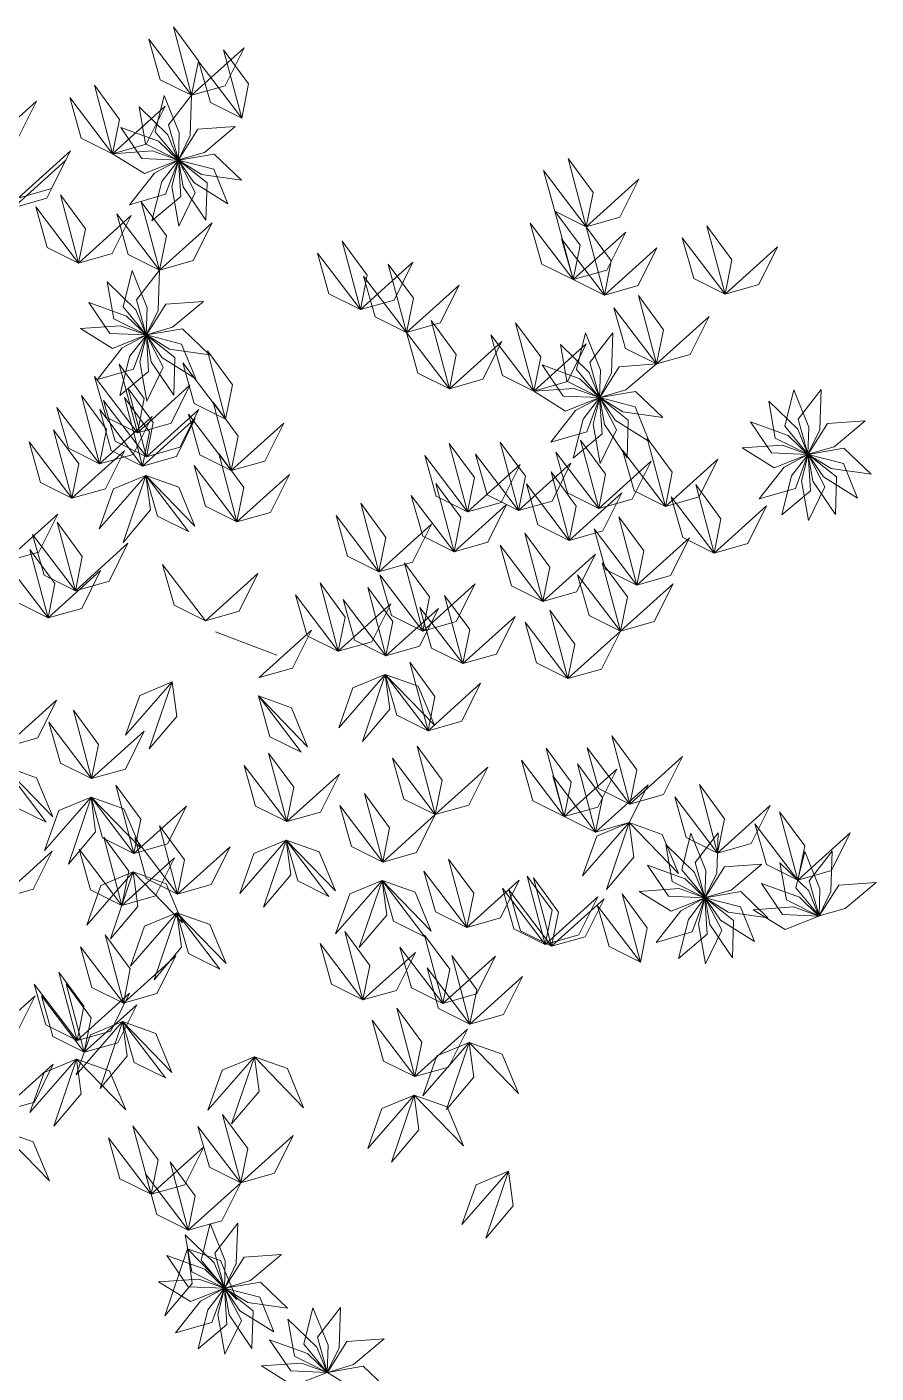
# Model space of a CAD drawing. Header units: inches. Extents: x 4350 to 28384, y -6772 to 993.
# Drawn here: x 24236.9 to 24308.9, y -901.7 to -787.6 of the extents above; entities that cross this region are included whole.
import ezdxf

# ---------------------------------------------------------------- set-up
doc = ezdxf.new("R2010")
doc.units = ezdxf.units.IN
doc.header["$MEASUREMENT"] = 0
doc.layers.add('ARREDAMENTO', color=2, linetype='Continuous', lineweight=18)

# ---------------------------------------------------------------- blocks, each defined once
blk = doc.blocks.new('chioma jacaranda')
at = {"layer": 'ARREDAMENTO', "linetype": 'Continuous'}
blk.add_line((14723.49, -3373.14), (14728.67, -3375.13), dxfattribs=at)
at = {"layer": 'ARREDAMENTO', "lineweight": 0}
for points in [[(14721.45, -3327.68), (14722.04, -3324.77), (14719.91, -3321.88), (14721.45, -3327.68)], [(14721.45, -3327.68), (14718.8, -3326.36), (14717.82, -3322.91), (14721.45, -3327.68)], [(14721.45, -3327.68), (14724.31, -3326.87), (14725.91, -3323.66), (14721.45, -3327.68)], [(14725.7, -3329.62), (14726.29, -3326.72), (14724.16, -3323.83), (14725.7, -3329.62)], [(14725.7, -3329.62), (14723.05, -3328.3), (14722.07, -3324.85), (14725.7, -3329.62)], [(14714.75, -3332.63), (14712.1, -3331.31), (14711.12, -3327.86), (14714.75, -3332.63)], [(14714.75, -3332.63), (14715.34, -3329.72), (14713.21, -3326.83), (14714.75, -3332.63)], [(14719.12, -3327.7), (14720.4, -3330.86), (14720.33, -3333.16), (14718.36, -3330.79), (14719.12, -3327.7)], [(14721.45, -3327.68), (14721.33, -3331.09), (14720.33, -3333.16), (14719.5, -3330.19), (14721.45, -3327.68)], [(14703.85, -3332.2), (14706.7, -3331.39), (14708.3, -3328.18), (14703.85, -3332.2)], [(14714.75, -3332.63), (14717.61, -3331.82), (14719.21, -3328.61), (14714.75, -3332.63)], [(14717, -3328.66), (14719.45, -3331.03), (14720.32, -3333.17), (14717.56, -3331.8), (14717, -3328.66)], [(14715.46, -3330.41), (14718.66, -3331.57), (14720.32, -3333.17), (14717.24, -3333.04), (14715.46, -3330.41)], [(14725.16, -3330.33), (14722.55, -3332.52), (14720.34, -3333.16), (14721.99, -3330.56), (14725.16, -3330.33)], [(14706.74, -3336.4), (14709.59, -3335.59), (14711.19, -3332.38), (14706.74, -3336.4)], [(14714.75, -3332.63), (14718.15, -3332.39), (14720.32, -3333.17), (14717.46, -3334.31), (14714.75, -3332.63)], [(14706.33, -3337.21), (14709.18, -3336.4), (14710.78, -3333.19), (14706.33, -3337.21)], [(14716.2, -3336.96), (14718.3, -3334.27), (14720.33, -3333.18), (14719.25, -3336.07), (14716.2, -3336.96)], [(14718.09, -3338.31), (14718.92, -3335), (14720.33, -3333.18), (14720.53, -3336.26), (14718.09, -3338.31)], [(14720.38, -3338.78), (14719.79, -3335.42), (14720.34, -3333.18), (14721.77, -3335.91), (14720.38, -3338.78)], [(14725.68, -3334.86), (14722.3, -3334.39), (14720.34, -3333.17), (14723.38, -3332.66), (14725.68, -3334.86)], [(14724.53, -3336.89), (14721.64, -3335.08), (14720.34, -3333.17), (14723.33, -3333.94), (14724.53, -3336.89)], [(14722.65, -3338.27), (14720.75, -3335.45), (14720.34, -3333.18), (14722.76, -3335.09), (14722.65, -3338.27)], [(14754.9, -3338.82), (14755.49, -3335.92), (14753.36, -3333.03), (14754.9, -3338.82)], [(14754.9, -3338.82), (14752.25, -3337.5), (14751.27, -3334.05), (14754.9, -3338.82)], [(14754.9, -3338.82), (14757.76, -3338.02), (14759.36, -3334.8), (14754.9, -3338.82)], [(14711.87, -3341.9), (14712.46, -3339), (14710.33, -3336.11), (14711.87, -3341.9)], [(14718.74, -3342.5), (14719.32, -3339.59), (14717.19, -3336.7), (14718.74, -3342.5)], [(14711.87, -3341.9), (14709.22, -3340.58), (14708.24, -3337.13), (14711.87, -3341.9)], [(14711.87, -3341.9), (14714.72, -3341.1), (14716.32, -3337.88), (14711.87, -3341.9)], [(14718.74, -3342.5), (14716.08, -3341.18), (14715.11, -3337.73), (14718.74, -3342.5)], [(14753.79, -3343.3), (14754.38, -3340.39), (14752.25, -3337.5), (14753.79, -3343.3)], [(14718.74, -3342.5), (14721.59, -3341.69), (14723.19, -3338.48), (14718.74, -3342.5)], [(14753.79, -3343.3), (14751.14, -3341.98), (14750.16, -3338.52), (14753.79, -3343.3)], [(14753.79, -3343.3), (14756.65, -3342.49), (14758.25, -3339.28), (14753.79, -3343.3)], [(14756.45, -3344.62), (14757.03, -3341.71), (14754.9, -3338.82), (14756.45, -3344.62)], [(14766.67, -3344.53), (14767.25, -3341.62), (14765.13, -3338.73), (14766.67, -3344.53)], [(14735.76, -3345.84), (14736.34, -3342.93), (14734.22, -3340.04), (14735.76, -3345.84)], [(14756.45, -3344.62), (14753.79, -3343.3), (14752.82, -3339.85), (14756.45, -3344.62)], [(14766.67, -3344.53), (14764.01, -3343.21), (14763.04, -3339.76), (14766.67, -3344.53)], [(14735.76, -3345.84), (14733.1, -3344.51), (14732.13, -3341.06), (14735.76, -3345.84)], [(14756.45, -3344.62), (14759.3, -3343.81), (14760.9, -3340.6), (14756.45, -3344.62)], [(14766.67, -3344.53), (14769.52, -3343.72), (14771.12, -3340.51), (14766.67, -3344.53)], [(14716.41, -3342.52), (14717.68, -3345.68), (14717.61, -3347.98), (14715.64, -3345.61), (14716.41, -3342.52)], [(14718.74, -3342.5), (14718.62, -3345.91), (14717.61, -3347.98), (14716.78, -3345.01), (14718.74, -3342.5)], [(14735.76, -3345.84), (14738.61, -3345.03), (14740.21, -3341.82), (14735.76, -3345.84)], [(14739.67, -3347.78), (14740.25, -3344.87), (14738.12, -3341.98), (14739.67, -3347.78)], [(14714.29, -3343.48), (14716.74, -3345.85), (14717.61, -3347.99), (14714.85, -3346.62), (14714.29, -3343.48)], [(14739.67, -3347.78), (14737.01, -3346.46), (14736.03, -3343.01), (14739.67, -3347.78)], [(14739.67, -3347.78), (14742.52, -3346.97), (14744.12, -3343.76), (14739.67, -3347.78)], [(14760.87, -3350.45), (14761.46, -3347.55), (14759.33, -3344.66), (14760.87, -3350.45)], [(14712.74, -3345.23), (14715.94, -3346.39), (14717.61, -3347.99), (14714.53, -3347.86), (14712.74, -3345.23)], [(14722.45, -3345.15), (14719.84, -3347.34), (14717.62, -3347.98), (14719.27, -3345.38), (14722.45, -3345.15)], [(14760.87, -3350.45), (14758.22, -3349.13), (14757.24, -3345.68), (14760.87, -3350.45)], [(14712.04, -3347.45), (14715.44, -3347.21), (14717.61, -3347.99), (14714.74, -3349.13), (14712.04, -3347.45)], [(14743.3, -3352.56), (14743.88, -3349.65), (14741.75, -3346.76), (14743.3, -3352.56)], [(14750.46, -3352.76), (14751.05, -3349.85), (14748.92, -3346.96), (14750.46, -3352.76)], [(14760.87, -3350.45), (14763.72, -3349.65), (14765.32, -3346.44), (14760.87, -3350.45)], [(14713.48, -3351.78), (14715.58, -3349.09), (14717.61, -3348), (14716.54, -3350.89), (14713.48, -3351.78)], [(14715.38, -3353.13), (14716.2, -3349.82), (14717.62, -3348), (14717.81, -3351.08), (14715.38, -3353.13)], [(14717.66, -3353.6), (14717.07, -3350.24), (14717.62, -3348), (14719.05, -3350.73), (14717.66, -3353.6)], [(14719.94, -3353.09), (14718.03, -3350.27), (14717.62, -3348), (14720.04, -3349.91), (14719.94, -3353.09)], [(14722.96, -3349.68), (14719.59, -3349.21), (14717.63, -3347.99), (14720.67, -3347.48), (14722.96, -3349.68)], [(14721.81, -3351.71), (14718.92, -3349.9), (14717.63, -3347.99), (14720.61, -3348.76), (14721.81, -3351.71)], [(14743.3, -3352.56), (14740.64, -3351.23), (14739.67, -3347.78), (14743.3, -3352.56)], [(14750.46, -3352.76), (14747.81, -3351.44), (14746.83, -3347.98), (14750.46, -3352.76)], [(14754.83, -3347.82), (14756.11, -3350.98), (14756.04, -3353.29), (14754.07, -3350.91), (14754.83, -3347.82)], [(14757.16, -3347.81), (14757.04, -3351.21), (14756.04, -3353.29), (14755.21, -3350.32), (14757.16, -3347.81)], [(14724.34, -3355.13), (14724.92, -3352.23), (14722.79, -3349.34), (14724.34, -3355.13)], [(14743.3, -3352.56), (14746.15, -3351.75), (14747.75, -3348.54), (14743.3, -3352.56)], [(14750.46, -3352.76), (14753.31, -3351.95), (14754.91, -3348.74), (14750.46, -3352.76)], [(14752.71, -3348.79), (14755.16, -3351.16), (14756.03, -3353.29), (14753.27, -3351.92), (14752.71, -3348.79)], [(14716.86, -3356.28), (14717.44, -3353.37), (14715.31, -3350.48), (14716.86, -3356.28)], [(14724.34, -3355.13), (14721.68, -3353.81), (14720.71, -3350.36), (14724.34, -3355.13)], [(14751.16, -3350.53), (14754.37, -3351.7), (14756.03, -3353.3), (14752.95, -3353.17), (14751.16, -3350.53)], [(14760.87, -3350.45), (14758.26, -3352.65), (14756.05, -3353.29), (14757.7, -3350.68), (14760.87, -3350.45)], [(14716.86, -3356.28), (14714.2, -3354.96), (14713.23, -3351.5), (14716.86, -3356.28)], [(14717.62, -3358.32), (14718.21, -3355.41), (14716.08, -3352.52), (14717.62, -3358.32)], [(14716.86, -3356.28), (14719.71, -3355.47), (14721.31, -3352.26), (14716.86, -3356.28)], [(14750.46, -3352.76), (14753.86, -3352.52), (14756.03, -3353.3), (14753.16, -3354.44), (14750.46, -3352.76)], [(14761.39, -3354.99), (14758.01, -3354.51), (14756.05, -3353.3), (14759.09, -3352.78), (14761.39, -3354.99)], [(14772.49, -3352.64), (14773.77, -3355.8), (14773.7, -3358.1), (14771.73, -3355.72), (14772.49, -3352.64)], [(14774.83, -3352.62), (14774.71, -3356.02), (14773.7, -3358.1), (14772.87, -3355.13), (14774.83, -3352.62)], [(14713.66, -3358.91), (14711.01, -3357.59), (14710.03, -3354.14), (14713.66, -3358.91)], [(14713.66, -3358.91), (14714.25, -3356.01), (14712.12, -3353.12), (14713.66, -3358.91)], [(14717.62, -3358.32), (14714.97, -3357), (14713.99, -3353.54), (14717.62, -3358.32)], [(14717.3, -3359.1), (14717.89, -3356.19), (14715.76, -3353.3), (14717.3, -3359.1)], [(14724.81, -3359.48), (14725.4, -3356.58), (14723.27, -3353.69), (14724.81, -3359.48)], [(14751.91, -3357.08), (14754, -3354.4), (14756.04, -3353.31), (14754.96, -3356.2), (14751.91, -3357.08)], [(14753.8, -3358.44), (14754.63, -3355.13), (14756.04, -3353.31), (14756.24, -3356.38), (14753.8, -3358.44)], [(14756.09, -3358.9), (14755.49, -3355.54), (14756.05, -3353.3), (14757.47, -3356.04), (14756.09, -3358.9)], [(14760.24, -3357.01), (14757.35, -3355.21), (14756.05, -3353.3), (14759.04, -3354.07), (14760.24, -3357.01)], [(14758.36, -3358.4), (14756.46, -3355.57), (14756.05, -3353.3), (14758.47, -3355.22), (14758.36, -3358.4)], [(14770.37, -3353.6), (14772.83, -3355.97), (14773.7, -3358.1), (14770.93, -3356.73), (14770.37, -3353.6)], [(14713.66, -3358.91), (14716.51, -3358.11), (14718.11, -3354.9), (14713.66, -3358.91)], [(14717.3, -3359.1), (14714.65, -3357.78), (14713.67, -3354.32), (14717.3, -3359.1)], [(14717.3, -3359.1), (14720.16, -3358.29), (14721.76, -3355.08), (14717.3, -3359.1)], [(14717.62, -3358.32), (14720.47, -3357.51), (14722.07, -3354.3), (14717.62, -3358.32)], [(14724.81, -3359.48), (14722.16, -3358.16), (14721.18, -3354.71), (14724.81, -3359.48)], [(14778.54, -3355.27), (14775.92, -3357.46), (14773.71, -3358.1), (14775.36, -3355.5), (14778.54, -3355.27)], [(14711.31, -3361.83), (14711.89, -3358.92), (14709.76, -3356.03), (14711.31, -3361.83)], [(14724.81, -3359.48), (14727.67, -3358.68), (14729.27, -3355.46), (14724.81, -3359.48)], [(14768.83, -3355.35), (14772.03, -3356.51), (14773.7, -3358.11), (14770.61, -3357.98), (14768.83, -3355.35)], [(14711.31, -3361.83), (14708.65, -3360.5), (14707.68, -3357.05), (14711.31, -3361.83)], [(14744.84, -3362.98), (14745.42, -3360.08), (14743.29, -3357.19), (14744.84, -3362.98)], [(14749.16, -3362.88), (14749.75, -3359.97), (14747.62, -3357.08), (14749.16, -3362.88)], [(14755.96, -3362.7), (14756.55, -3359.8), (14754.42, -3356.91), (14755.96, -3362.7)], [(14761.62, -3362.53), (14762.2, -3359.62), (14760.07, -3356.73), (14761.62, -3362.53)], [(14768.13, -3357.57), (14771.53, -3357.33), (14773.7, -3358.11), (14770.83, -3359.25), (14768.13, -3357.57)], [(14711.31, -3361.83), (14714.16, -3361.02), (14715.76, -3357.81), (14711.31, -3361.83)], [(14725.29, -3363.83), (14725.88, -3360.93), (14723.75, -3358.04), (14725.29, -3363.83)], [(14744.84, -3362.98), (14742.18, -3361.66), (14741.21, -3358.21), (14744.84, -3362.98)], [(14749.16, -3362.88), (14746.51, -3361.55), (14745.53, -3358.1), (14749.16, -3362.88)], [(14755.96, -3362.7), (14753.31, -3361.38), (14752.33, -3357.93), (14755.96, -3362.7)], [(14755.96, -3362.7), (14758.81, -3361.9), (14760.41, -3358.68), (14755.96, -3362.7)], [(14761.62, -3362.53), (14758.96, -3361.21), (14757.98, -3357.75), (14761.62, -3362.53)], [(14761.62, -3362.53), (14764.47, -3361.72), (14766.07, -3358.51), (14761.62, -3362.53)], [(14769.57, -3361.89), (14771.67, -3359.21), (14773.7, -3358.12), (14772.63, -3361.01), (14769.57, -3361.89)], [(14771.47, -3363.25), (14772.29, -3359.94), (14773.71, -3358.12), (14773.9, -3361.2), (14771.47, -3363.25)], [(14773.75, -3363.71), (14773.16, -3360.36), (14773.71, -3358.12), (14775.14, -3360.85), (14773.75, -3363.71)], [(14779.05, -3359.8), (14775.67, -3359.32), (14773.71, -3358.11), (14776.75, -3357.59), (14779.05, -3359.8)], [(14777.9, -3361.82), (14775.01, -3360.02), (14773.71, -3358.11), (14776.7, -3358.88), (14777.9, -3361.82)], [(14776.03, -3363.21), (14774.12, -3360.38), (14773.71, -3358.11), (14776.13, -3360.03), (14776.03, -3363.21)], [(14725.29, -3363.83), (14722.64, -3362.51), (14721.66, -3359.06), (14725.29, -3363.83)], [(14725.29, -3363.83), (14728.15, -3363.03), (14729.75, -3359.81), (14725.29, -3363.83)], [(14744.84, -3362.98), (14747.69, -3362.18), (14749.29, -3358.96), (14744.84, -3362.98)], [(14749.16, -3362.88), (14752.01, -3362.07), (14753.61, -3358.86), (14749.16, -3362.88)], [(14753.46, -3365.4), (14754.04, -3362.49), (14751.92, -3359.6), (14753.46, -3365.4)], [(14717.57, -3359.89), (14714.83, -3361.03), (14713.63, -3364.41), (14717.57, -3359.89)], [(14717.57, -3359.89), (14717.96, -3362.82), (14715.64, -3365.57), (14717.57, -3359.89)], [(14721.2, -3364.66), (14718.55, -3363.34), (14717.57, -3359.89), (14721.2, -3364.66)], [(14717.57, -3359.89), (14720.36, -3360.88), (14721.74, -3364.19), (14717.57, -3359.89)], [(14743.7, -3366.36), (14744.28, -3363.46), (14742.15, -3360.57), (14743.7, -3366.36)], [(14753.46, -3365.4), (14750.8, -3364.08), (14749.83, -3360.62), (14753.46, -3365.4)], [(14765.74, -3366.48), (14766.32, -3363.57), (14764.19, -3360.68), (14765.74, -3366.48)], [(14743.7, -3366.36), (14741.04, -3365.04), (14740.06, -3361.59), (14743.7, -3366.36)], [(14753.46, -3365.4), (14756.31, -3364.59), (14757.91, -3361.38), (14753.46, -3365.4)], [(14765.74, -3366.48), (14763.08, -3365.16), (14762.11, -3361.7), (14765.74, -3366.48)], [(14705.66, -3367.2), (14708.51, -3366.39), (14710.11, -3363.18), (14705.66, -3367.2)], [(14737.33, -3368.06), (14737.92, -3365.15), (14735.79, -3362.26), (14737.33, -3368.06)], [(14743.7, -3366.36), (14746.55, -3365.56), (14748.15, -3362.35), (14743.7, -3366.36)], [(14765.74, -3366.48), (14768.59, -3365.67), (14770.19, -3362.46), (14765.74, -3366.48)], [(14711.61, -3369.67), (14712.19, -3366.76), (14710.06, -3363.87), (14711.61, -3369.67)], [(14737.33, -3368.06), (14734.68, -3366.74), (14733.7, -3363.28), (14737.33, -3368.06)], [(14737.33, -3368.06), (14740.19, -3367.25), (14741.79, -3364.04), (14737.33, -3368.06)], [(14759.2, -3369.2), (14759.78, -3366.29), (14757.66, -3363.4), (14759.2, -3369.2)], [(14759.2, -3369.2), (14759.78, -3366.29), (14757.66, -3363.4), (14759.2, -3369.2)], [(14711.61, -3369.67), (14708.95, -3368.34), (14707.98, -3364.89), (14711.61, -3369.67)], [(14751.23, -3370.58), (14751.81, -3367.67), (14749.69, -3364.78), (14751.23, -3370.58)], [(14759.2, -3369.2), (14756.55, -3367.88), (14755.57, -3364.43), (14759.2, -3369.2)], [(14759.2, -3369.2), (14756.55, -3367.88), (14755.57, -3364.43), (14759.2, -3369.2)], [(14759.2, -3369.2), (14762.05, -3368.39), (14763.65, -3365.18), (14759.2, -3369.2)], [(14759.2, -3369.2), (14762.05, -3368.39), (14763.65, -3365.18), (14759.2, -3369.2)], [(14709.29, -3371.97), (14709.87, -3369.07), (14707.75, -3366.18), (14709.29, -3371.97)], [(14711.61, -3369.67), (14714.46, -3368.86), (14716.06, -3365.65), (14711.61, -3369.67)], [(14751.23, -3370.58), (14748.57, -3369.26), (14747.6, -3365.8), (14751.23, -3370.58)], [(14751.23, -3370.58), (14754.08, -3369.77), (14755.68, -3366.56), (14751.23, -3370.58)], [(14709.29, -3371.97), (14706.63, -3370.65), (14705.66, -3367.2), (14709.29, -3371.97)], [(14722.62, -3372.22), (14719.97, -3370.9), (14718.99, -3367.45), (14722.62, -3372.22)], [(14741.04, -3373.1), (14741.63, -3370.2), (14739.5, -3367.31), (14741.04, -3373.1)], [(14757.8, -3373.1), (14758.39, -3370.19), (14756.26, -3367.3), (14757.8, -3373.1)], [(14709.29, -3371.97), (14712.14, -3371.17), (14713.74, -3367.96), (14709.29, -3371.97)], [(14722.62, -3372.22), (14725.48, -3371.41), (14727.08, -3368.2), (14722.62, -3372.22)], [(14741.04, -3373.1), (14738.39, -3371.78), (14737.41, -3368.33), (14741.04, -3373.1)], [(14757.8, -3373.1), (14755.15, -3371.77), (14754.17, -3368.32), (14757.8, -3373.1)], [(14733.89, -3374.8), (14731.24, -3373.48), (14730.26, -3370.03), (14733.89, -3374.8)], [(14733.89, -3374.8), (14734.48, -3371.9), (14732.35, -3369.01), (14733.89, -3374.8)], [(14737.92, -3375.19), (14738.51, -3372.28), (14736.38, -3369.39), (14737.92, -3375.19)], [(14741.04, -3373.1), (14743.89, -3372.29), (14745.49, -3369.08), (14741.04, -3373.1)], [(14744.44, -3375.85), (14745.03, -3372.95), (14742.9, -3370.06), (14744.44, -3375.85)], [(14757.8, -3373.1), (14760.66, -3372.29), (14762.26, -3369.08), (14757.8, -3373.1)], [(14733.89, -3374.8), (14736.74, -3373.99), (14738.34, -3370.78), (14733.89, -3374.8)], [(14737.92, -3375.19), (14735.27, -3373.87), (14734.29, -3370.42), (14737.92, -3375.19)], [(14737.92, -3375.19), (14740.77, -3374.38), (14742.37, -3371.17), (14737.92, -3375.19)], [(14744.44, -3375.85), (14741.79, -3374.53), (14740.81, -3371.08), (14744.44, -3375.85)], [(14744.44, -3375.85), (14747.29, -3375.05), (14748.89, -3371.84), (14744.44, -3375.85)], [(14753.35, -3377.11), (14750.7, -3375.79), (14749.72, -3372.34), (14753.35, -3377.11)], [(14753.35, -3377.11), (14753.94, -3374.21), (14751.81, -3371.32), (14753.35, -3377.11)], [(14727.17, -3377.02), (14730.02, -3376.22), (14731.62, -3373), (14727.17, -3377.02)], [(14753.35, -3377.11), (14756.2, -3376.31), (14757.8, -3373.1), (14753.35, -3377.11)], [(14741.5, -3381.53), (14742.08, -3378.62), (14739.96, -3375.73), (14741.5, -3381.53)], [(14737.87, -3376.76), (14735.13, -3377.9), (14733.93, -3381.28), (14737.87, -3376.76)], [(14737.87, -3376.76), (14738.26, -3379.7), (14735.94, -3382.44), (14737.87, -3376.76)], [(14741.5, -3381.53), (14738.85, -3380.21), (14737.87, -3376.76), (14741.5, -3381.53)], [(14737.87, -3376.76), (14740.66, -3377.75), (14742.04, -3381.06), (14737.87, -3376.76)], [(14741.5, -3381.53), (14738.85, -3380.21), (14737.87, -3376.76), (14741.5, -3381.53)], [(14719.8, -3377.4), (14717.06, -3378.54), (14715.86, -3381.92), (14719.8, -3377.4)], [(14719.8, -3377.4), (14720.19, -3380.33), (14717.87, -3383.08), (14719.8, -3377.4)], [(14741.5, -3381.53), (14744.35, -3380.72), (14745.95, -3377.51), (14741.5, -3381.53)], [(14705.56, -3382.95), (14708.41, -3382.15), (14710.01, -3378.93), (14705.56, -3382.95)], [(14705.56, -3382.95), (14708.41, -3382.15), (14710.01, -3378.93), (14705.56, -3382.95)], [(14730.75, -3383.36), (14728.09, -3382.04), (14727.12, -3378.59), (14730.75, -3383.36)], [(14727.12, -3378.59), (14729.91, -3379.58), (14731.29, -3382.9), (14727.12, -3378.59)], [(14712.98, -3385.59), (14713.57, -3382.69), (14711.44, -3379.8), (14712.98, -3385.59)], [(14712.98, -3385.59), (14710.33, -3384.27), (14709.35, -3380.82), (14712.98, -3385.59)], [(14712.98, -3385.59), (14715.84, -3384.79), (14717.44, -3381.58), (14712.98, -3385.59)], [(14758.6, -3387.75), (14759.18, -3384.85), (14757.06, -3381.96), (14758.6, -3387.75)], [(14729.53, -3389.24), (14730.11, -3386.33), (14727.98, -3383.44), (14729.53, -3389.24)], [(14742.11, -3388.64), (14742.69, -3385.73), (14740.56, -3382.84), (14742.11, -3388.64)], [(14753.04, -3388.81), (14753.62, -3385.9), (14751.5, -3383.01), (14753.04, -3388.81)], [(14758.6, -3387.75), (14755.94, -3386.43), (14754.97, -3382.98), (14758.6, -3387.75)], [(14758.6, -3387.75), (14761.45, -3386.95), (14763.05, -3383.73), (14758.6, -3387.75)], [(14709.14, -3389.29), (14706.48, -3387.97), (14705.51, -3384.52), (14709.14, -3389.29)], [(14705.51, -3384.52), (14708.3, -3385.52), (14709.68, -3388.83), (14705.51, -3384.52)], [(14729.53, -3389.24), (14726.87, -3387.92), (14725.9, -3384.47), (14729.53, -3389.24)], [(14742.11, -3388.64), (14739.45, -3387.32), (14738.47, -3383.86), (14742.11, -3388.64)], [(14742.11, -3388.64), (14744.96, -3387.83), (14746.56, -3384.62), (14742.11, -3388.64)], [(14753.04, -3388.81), (14750.38, -3387.48), (14749.41, -3384.03), (14753.04, -3388.81)], [(14753.04, -3388.81), (14755.89, -3388), (14757.49, -3384.79), (14753.04, -3388.81)], [(14755.69, -3390.13), (14756.28, -3387.22), (14754.15, -3384.33), (14755.69, -3390.13)], [(14729.53, -3389.24), (14732.38, -3388.43), (14733.98, -3385.22), (14729.53, -3389.24)], [(14755.69, -3390.13), (14753.04, -3388.81), (14752.06, -3385.35), (14755.69, -3390.13)], [(14712.93, -3387.16), (14710.2, -3388.3), (14708.99, -3391.68), (14712.93, -3387.16)], [(14712.93, -3387.16), (14713.32, -3390.1), (14711.01, -3392.84), (14712.93, -3387.16)], [(14716.56, -3391.94), (14713.91, -3390.61), (14712.93, -3387.16), (14716.56, -3391.94)], [(14712.93, -3387.16), (14715.72, -3388.16), (14717.11, -3391.47), (14712.93, -3387.16)], [(14716.56, -3391.94), (14717.15, -3389.03), (14715.02, -3386.14), (14716.56, -3391.94)], [(14737.65, -3392.66), (14738.24, -3389.75), (14736.11, -3386.86), (14737.65, -3392.66)], [(14755.69, -3390.13), (14758.55, -3389.32), (14760.14, -3386.11), (14755.69, -3390.13)], [(14766.03, -3391.9), (14763.38, -3390.58), (14762.4, -3387.13), (14766.03, -3391.9)], [(14766.03, -3391.9), (14766.62, -3388.99), (14764.49, -3386.1), (14766.03, -3391.9)], [(14716.56, -3391.94), (14719.42, -3391.13), (14721.02, -3387.92), (14716.56, -3391.94)], [(14737.65, -3392.66), (14735, -3391.34), (14734.02, -3387.88), (14737.65, -3392.66)], [(14766.03, -3391.9), (14768.88, -3391.09), (14770.48, -3387.88), (14766.03, -3391.9)], [(14737.65, -3392.66), (14740.51, -3391.85), (14742.11, -3388.64), (14737.65, -3392.66)], [(14758.55, -3389.32), (14755.81, -3390.46), (14754.6, -3393.84), (14758.55, -3389.32)], [(14758.55, -3389.32), (14758.93, -3392.26), (14756.62, -3395), (14758.55, -3389.32)], [(14758.55, -3389.32), (14761.34, -3390.32), (14762.72, -3393.63), (14758.55, -3389.32)], [(14772.83, -3394.2), (14770.18, -3392.88), (14769.2, -3389.43), (14772.83, -3394.2)], [(14772.83, -3394.2), (14773.42, -3391.3), (14771.29, -3388.41), (14772.83, -3394.2)], [(14715.55, -3396.34), (14716.13, -3393.44), (14714.01, -3390.55), (14715.55, -3396.34)], [(14720.26, -3395.39), (14717.61, -3394.07), (14716.63, -3390.61), (14720.26, -3395.39)], [(14720.26, -3395.39), (14720.85, -3392.48), (14718.72, -3389.59), (14720.26, -3395.39)], [(14763.76, -3390.22), (14765.04, -3393.38), (14764.96, -3395.68), (14763, -3393.31), (14763.76, -3390.22)], [(14766.09, -3390.2), (14765.97, -3393.6), (14764.97, -3395.68), (14764.14, -3392.71), (14766.09, -3390.2)], [(14772.83, -3394.2), (14775.68, -3393.39), (14777.28, -3390.18), (14772.83, -3394.2)], [(14705.18, -3395.77), (14708.03, -3394.96), (14709.63, -3391.75), (14705.18, -3395.77)], [(14715.55, -3396.34), (14712.89, -3395.02), (14711.92, -3391.57), (14715.55, -3396.34)], [(14720.26, -3395.39), (14723.11, -3394.58), (14724.71, -3391.37), (14720.26, -3395.39)], [(14729.47, -3390.81), (14726.74, -3391.95), (14725.53, -3395.33), (14729.47, -3390.81)], [(14729.47, -3390.81), (14729.86, -3393.75), (14727.55, -3396.49), (14729.47, -3390.81)], [(14733.1, -3395.58), (14730.45, -3394.26), (14729.47, -3390.81), (14733.1, -3395.58)], [(14729.47, -3390.81), (14732.27, -3391.8), (14733.65, -3395.11), (14729.47, -3390.81)], [(14761.64, -3391.18), (14764.09, -3393.55), (14764.96, -3395.69), (14762.2, -3394.31), (14761.64, -3391.18)], [(14773.43, -3391.77), (14774.71, -3394.93), (14774.64, -3397.23), (14772.67, -3394.86), (14773.43, -3391.77)], [(14775.76, -3391.75), (14775.64, -3395.15), (14774.64, -3397.23), (14773.81, -3394.26), (14775.76, -3391.75)], [(14715.55, -3396.34), (14718.4, -3395.54), (14720, -3392.32), (14715.55, -3396.34)], [(14744.78, -3398.2), (14745.37, -3395.3), (14743.24, -3392.41), (14744.78, -3398.2)], [(14760.09, -3392.93), (14763.3, -3394.09), (14764.96, -3395.69), (14761.88, -3395.56), (14760.09, -3392.93)], [(14769.8, -3392.85), (14767.19, -3395.04), (14764.98, -3395.68), (14766.63, -3393.08), (14769.8, -3392.85)], [(14771.31, -3392.73), (14773.76, -3395.1), (14774.63, -3397.24), (14771.87, -3395.86), (14771.31, -3392.73)], [(14716.51, -3393.5), (14713.77, -3394.64), (14712.57, -3398.02), (14716.51, -3393.5)], [(14716.51, -3393.5), (14716.9, -3396.44), (14714.59, -3399.18), (14716.51, -3393.5)], [(14716.51, -3393.5), (14719.3, -3394.5), (14720.68, -3397.81), (14716.51, -3393.5)], [(14744.78, -3398.2), (14742.13, -3396.88), (14741.15, -3393.43), (14744.78, -3398.2)], [(14751.43, -3399.64), (14752.01, -3396.74), (14749.89, -3393.85), (14751.43, -3399.64)], [(14751.97, -3399.8), (14752.55, -3396.9), (14750.43, -3394.01), (14751.97, -3399.8)], [(14737.6, -3394.22), (14734.86, -3395.36), (14733.66, -3398.74), (14737.6, -3394.22)], [(14737.6, -3394.22), (14737.99, -3397.16), (14735.67, -3399.9), (14737.6, -3394.22)], [(14741.23, -3399), (14738.58, -3397.68), (14737.6, -3394.22), (14741.23, -3399)], [(14737.6, -3394.22), (14740.39, -3395.22), (14741.77, -3398.53), (14737.6, -3394.22)], [(14744.78, -3398.2), (14747.64, -3397.4), (14749.23, -3394.19), (14744.78, -3398.2)], [(14751.43, -3399.64), (14748.77, -3398.32), (14747.8, -3394.87), (14751.43, -3399.64)], [(14751.97, -3399.8), (14749.32, -3398.48), (14748.34, -3395.03), (14751.97, -3399.8)], [(14759.39, -3395.15), (14762.79, -3394.91), (14764.96, -3395.69), (14762.09, -3396.83), (14759.39, -3395.15)], [(14770.31, -3397.38), (14766.94, -3396.9), (14764.98, -3395.69), (14768.02, -3395.17), (14770.31, -3397.38)], [(14769.77, -3394.48), (14772.97, -3395.64), (14774.63, -3397.24), (14771.55, -3397.11), (14769.77, -3394.48)], [(14779.47, -3394.4), (14776.86, -3396.59), (14774.65, -3397.23), (14776.3, -3394.63), (14779.47, -3394.4)], [(14751.43, -3399.64), (14754.28, -3398.84), (14755.88, -3395.62), (14751.43, -3399.64)], [(14751.97, -3399.8), (14754.82, -3398.99), (14756.42, -3395.78), (14751.97, -3399.8)], [(14759.5, -3401.15), (14760.08, -3398.24), (14757.95, -3395.35), (14759.5, -3401.15)], [(14760.84, -3399.47), (14762.93, -3396.79), (14764.97, -3395.7), (14763.89, -3398.59), (14760.84, -3399.47)], [(14762.73, -3400.83), (14763.56, -3397.52), (14764.97, -3395.7), (14765.16, -3398.78), (14762.73, -3400.83)], [(14765.02, -3401.29), (14764.42, -3397.94), (14764.97, -3395.7), (14766.4, -3398.43), (14765.02, -3401.29)], [(14769.17, -3399.41), (14766.28, -3397.6), (14764.98, -3395.69), (14767.97, -3396.46), (14769.17, -3399.41)], [(14767.29, -3400.79), (14765.39, -3397.97), (14764.98, -3395.7), (14767.39, -3397.61), (14767.29, -3400.79)], [(14720.21, -3396.96), (14717.47, -3398.1), (14716.27, -3401.48), (14720.21, -3396.96)], [(14720.21, -3396.96), (14720.6, -3399.89), (14718.28, -3402.64), (14720.21, -3396.96)], [(14723.84, -3401.73), (14721.19, -3400.41), (14720.21, -3396.96), (14723.84, -3401.73)], [(14720.21, -3396.96), (14723, -3397.95), (14724.38, -3401.26), (14720.21, -3396.96)], [(14759.5, -3401.15), (14756.84, -3399.83), (14755.86, -3396.38), (14759.5, -3401.15)], [(14769.06, -3396.7), (14772.46, -3396.46), (14774.63, -3397.24), (14771.77, -3398.38), (14769.06, -3396.7)], [(14735.97, -3404.35), (14736.56, -3401.44), (14734.43, -3398.55), (14735.97, -3404.35)], [(14715.67, -3404.62), (14716.25, -3401.71), (14714.12, -3398.82), (14715.67, -3404.62)], [(14735.97, -3404.35), (14733.32, -3403.02), (14732.34, -3399.57), (14735.97, -3404.35)], [(14742.74, -3404.64), (14743.33, -3401.74), (14741.2, -3398.85), (14742.74, -3404.64)], [(14715.67, -3404.62), (14713.01, -3403.3), (14712.04, -3399.84), (14715.67, -3404.62)], [(14715.67, -3404.62), (14718.52, -3403.81), (14720.12, -3400.6), (14715.67, -3404.62)], [(14735.97, -3404.35), (14738.83, -3403.54), (14740.43, -3400.33), (14735.97, -3404.35)], [(14742.74, -3404.64), (14740.09, -3403.32), (14739.11, -3399.87), (14742.74, -3404.64)], [(14742.74, -3404.64), (14745.6, -3403.84), (14747.2, -3400.63), (14742.74, -3404.64)], [(14745.04, -3406.39), (14745.62, -3403.48), (14743.5, -3400.59), (14745.04, -3406.39)], [(14711.75, -3407.79), (14712.33, -3404.89), (14710.21, -3402), (14711.75, -3407.79)], [(14745.04, -3406.39), (14742.39, -3405.07), (14741.41, -3401.62), (14745.04, -3406.39)], [(14711.75, -3407.79), (14709.09, -3406.47), (14708.12, -3403.02), (14711.75, -3407.79)], [(14712.36, -3408.78), (14712.94, -3405.88), (14710.82, -3402.99), (14712.36, -3408.78)], [(14745.04, -3406.39), (14747.89, -3405.58), (14749.49, -3402.37), (14745.04, -3406.39)], [(14703.73, -3408.02), (14706.59, -3407.21), (14708.19, -3404), (14703.73, -3408.02)], [(14712.36, -3408.78), (14709.7, -3407.46), (14708.73, -3404.01), (14712.36, -3408.78)], [(14711.75, -3407.79), (14714.6, -3406.99), (14716.2, -3403.78), (14711.75, -3407.79)], [(14712.36, -3408.78), (14715.21, -3407.98), (14716.81, -3404.76), (14712.36, -3408.78)], [(14740.38, -3410.85), (14740.97, -3407.94), (14738.84, -3405.05), (14740.38, -3410.85)], [(14715.61, -3406.18), (14712.88, -3407.32), (14711.67, -3410.7), (14715.61, -3406.18)], [(14715.61, -3406.18), (14716, -3409.12), (14713.69, -3411.86), (14715.61, -3406.18)], [(14719.25, -3410.96), (14716.59, -3409.64), (14715.61, -3406.18), (14719.25, -3410.96)], [(14715.61, -3406.18), (14718.41, -3407.18), (14719.79, -3410.49), (14715.61, -3406.18)], [(14740.38, -3410.85), (14737.73, -3409.53), (14736.75, -3406.07), (14740.38, -3410.85)], [(14740.38, -3410.85), (14743.23, -3410.04), (14744.83, -3406.83), (14740.38, -3410.85)], [(14744.99, -3407.96), (14742.25, -3409.1), (14741.05, -3412.48), (14744.99, -3407.96)], [(14744.99, -3407.96), (14745.38, -3410.9), (14743.06, -3413.64), (14744.99, -3407.96)], [(14744.99, -3407.96), (14747.78, -3408.95), (14749.16, -3412.27), (14744.99, -3407.96)], [(14705.28, -3413.81), (14708.13, -3413.01), (14709.73, -3409.8), (14705.28, -3413.81)], [(14711.7, -3409.36), (14708.96, -3410.5), (14707.75, -3413.88), (14711.7, -3409.36)], [(14711.7, -3409.36), (14712.08, -3412.3), (14709.77, -3415.04), (14711.7, -3409.36)], [(14711.7, -3409.36), (14714.49, -3410.36), (14715.87, -3413.67), (14711.7, -3409.36)], [(14726.78, -3409.17), (14724.04, -3410.31), (14722.84, -3413.69), (14726.78, -3409.17)], [(14726.78, -3409.17), (14727.17, -3412.11), (14724.85, -3414.85), (14726.78, -3409.17)], [(14726.78, -3409.17), (14729.57, -3410.17), (14730.95, -3413.48), (14726.78, -3409.17)], [(14740.33, -3412.41), (14737.59, -3413.55), (14736.39, -3416.94), (14740.33, -3412.41)], [(14740.33, -3412.41), (14740.72, -3415.35), (14738.4, -3418.09), (14740.33, -3412.41)], [(14740.33, -3412.41), (14743.12, -3413.41), (14744.5, -3416.72), (14740.33, -3412.41)], [(14725.62, -3419.85), (14726.21, -3416.94), (14724.08, -3414.05), (14725.62, -3419.85)], [(14705.22, -3415.38), (14708.02, -3416.38), (14709.4, -3419.69), (14705.22, -3415.38)], [(14718.03, -3420.82), (14718.61, -3417.91), (14716.48, -3415.02), (14718.03, -3420.82)], [(14725.62, -3419.85), (14722.97, -3418.53), (14721.99, -3415.07), (14725.62, -3419.85)], [(14718.03, -3420.82), (14715.37, -3419.5), (14714.4, -3416.04), (14718.03, -3420.82)], [(14718.03, -3420.82), (14720.88, -3420.01), (14722.48, -3416.8), (14718.03, -3420.82)], [(14725.62, -3419.85), (14728.47, -3419.04), (14730.07, -3415.83), (14725.62, -3419.85)], [(14721.17, -3423.87), (14718.51, -3422.54), (14717.54, -3419.09), (14721.17, -3423.87)], [(14721.17, -3423.87), (14721.75, -3420.96), (14719.63, -3418.07), (14721.17, -3423.87)], [(14748.32, -3418.87), (14745.58, -3420.01), (14744.37, -3423.39), (14748.32, -3418.87)], [(14748.32, -3418.87), (14748.7, -3421.81), (14746.39, -3424.55), (14748.32, -3418.87)], [(14721.17, -3423.87), (14724.02, -3423.06), (14725.62, -3419.85), (14721.17, -3423.87)], [(14723.03, -3423.3), (14724.31, -3426.46), (14724.23, -3428.77), (14722.27, -3426.39), (14723.03, -3423.3)], [(14725.36, -3423.28), (14725.24, -3426.69), (14724.24, -3428.77), (14723.41, -3425.8), (14725.36, -3423.28)], [(14720.91, -3424.27), (14723.36, -3426.64), (14724.23, -3428.77), (14721.47, -3427.4), (14720.91, -3424.27)], [(14721.12, -3425.43), (14721.51, -3428.37), (14719.19, -3431.11), (14721.12, -3425.43)], [(14719.36, -3426.01), (14722.57, -3427.18), (14724.23, -3428.78), (14721.15, -3428.65), (14719.36, -3426.01)], [(14721.12, -3425.43), (14723.91, -3426.43), (14725.29, -3429.74), (14721.12, -3425.43)], [(14729.07, -3425.93), (14726.46, -3428.12), (14724.24, -3428.77), (14725.9, -3426.16), (14729.07, -3425.93)], [(14718.66, -3428.24), (14722.06, -3428), (14724.23, -3428.78), (14721.36, -3429.91), (14718.66, -3428.24)], [(14729.58, -3430.46), (14726.21, -3429.99), (14724.25, -3428.77), (14727.29, -3428.26), (14729.58, -3430.46)], [(14720.1, -3432.56), (14722.2, -3429.87), (14724.24, -3428.78), (14723.16, -3431.68), (14720.1, -3432.56)], [(14722, -3433.91), (14722.83, -3430.61), (14724.24, -3428.78), (14724.43, -3431.86), (14722, -3433.91)], [(14724.28, -3434.38), (14723.69, -3431.02), (14724.24, -3428.78), (14725.67, -3431.52), (14724.28, -3434.38)], [(14728.43, -3432.49), (14725.54, -3430.69), (14724.25, -3428.78), (14727.24, -3429.54), (14728.43, -3432.49)], [(14726.56, -3433.88), (14724.65, -3431.05), (14724.25, -3428.78), (14726.66, -3430.7), (14726.56, -3433.88)], [(14731.74, -3430.44), (14733.02, -3433.6), (14732.95, -3435.91), (14730.98, -3433.53), (14731.74, -3430.44)], [(14734.07, -3430.42), (14733.95, -3433.83), (14732.95, -3435.9), (14732.12, -3432.93), (14734.07, -3430.42)], [(14729.62, -3431.41), (14732.07, -3433.77), (14732.94, -3435.91), (14730.18, -3434.54), (14729.62, -3431.41)], [(14728.07, -3433.15), (14731.28, -3434.32), (14732.94, -3435.91), (14729.86, -3435.78), (14728.07, -3433.15)], [(14737.78, -3433.07), (14735.17, -3435.26), (14732.96, -3435.91), (14734.61, -3433.3), (14737.78, -3433.07)], [(14727.37, -3435.37), (14730.77, -3435.13), (14732.94, -3435.92), (14730.07, -3437.05), (14727.37, -3435.37)], [(14738.3, -3437.6), (14734.92, -3437.13), (14732.96, -3435.91), (14736, -3435.4), (14738.3, -3437.6)]]:
    blk.add_lwpolyline(points, dxfattribs=at)

msp = doc.modelspace()

# ---------------------------------------------------------------- block references
msp.add_blockref('chioma jacaranda', (9529.43, 2534.28))

doc.saveas('drawing.dxf')
